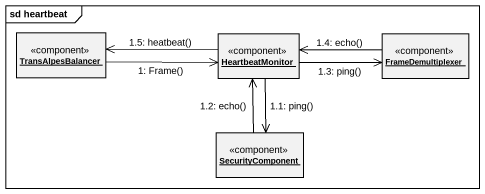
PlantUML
@startuml
mainframe sd heartbeat
hide circle
hide empty members
object TransAlpesBalancer <<component>>
object HeartbeatMonitor <<component>>
object FrameDemultiplexer <<component>>
object SecurityComponent <<component>>
TransAlpesBalancer -right-> HeartbeatMonitor : 1: Frame()
HeartbeatMonitor --> SecurityComponent : 1.1: ping()
SecurityComponent -up-> HeartbeatMonitor : 1.2: echo()
HeartbeatMonitor -right-> FrameDemultiplexer : 1.3: ping()
FrameDemultiplexer -left-> HeartbeatMonitor : 1.4: echo()
HeartbeatMonitor -left-> TransAlpesBalancer : 1.5: heatbeat()
@enduml
